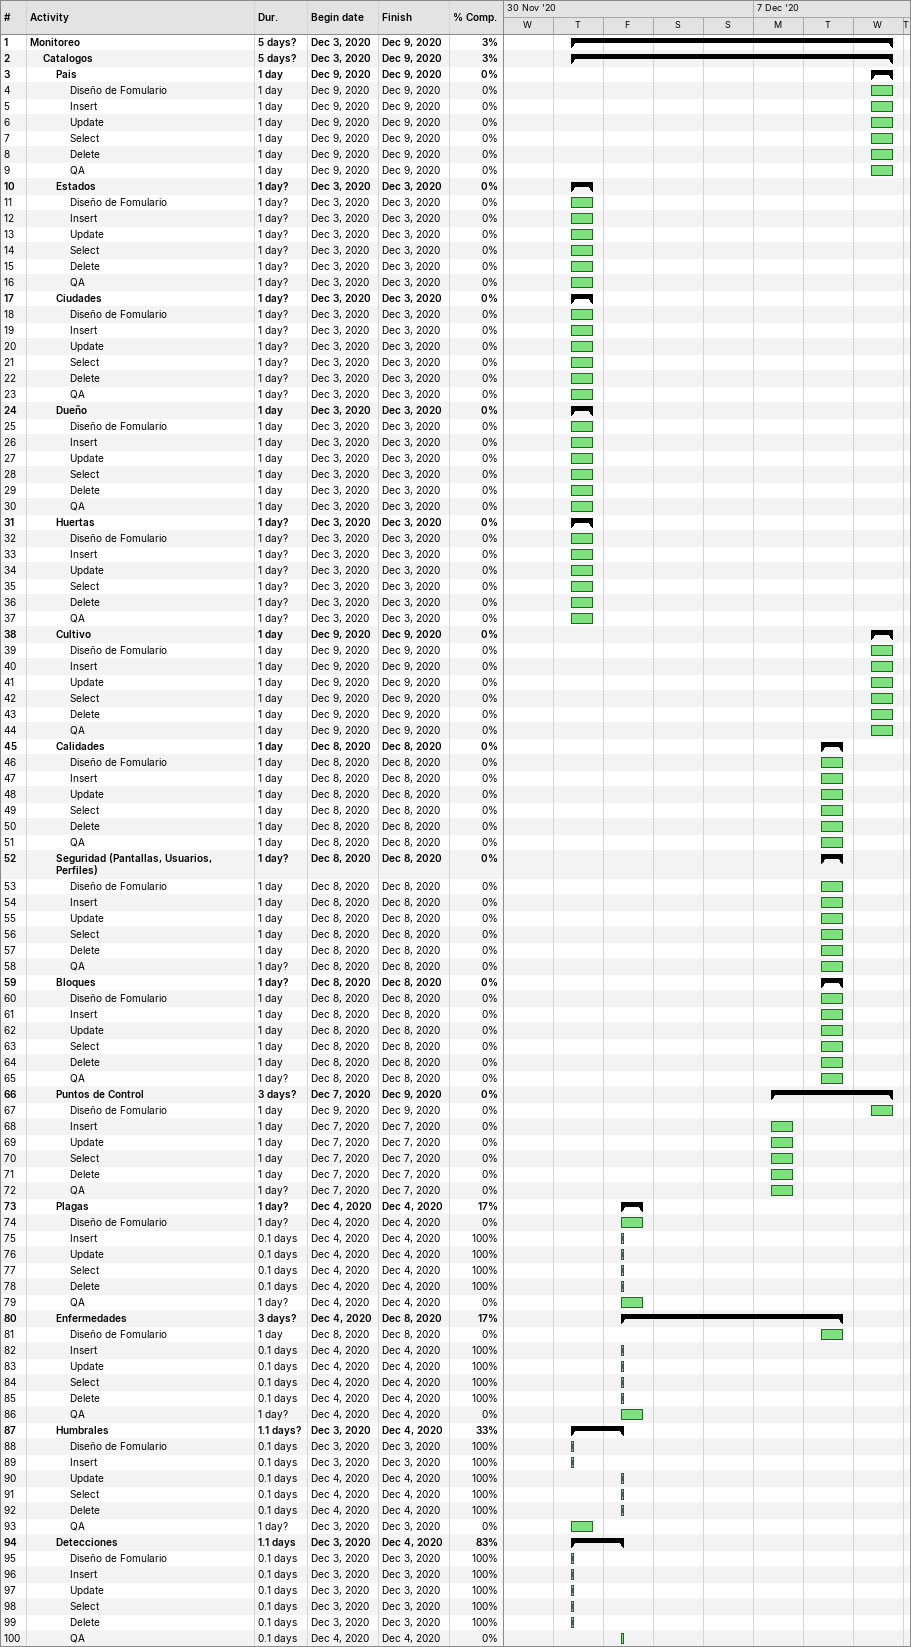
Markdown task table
| ID | Level | Task | Duration | Start | Finish | % complete |
|---|---|---|---|---|---|---|
| 1 | 1 | **Monitoreo** | 5d? | 2020-12-03 | 2020-12-09 | 3 |
| 2 | 2 | **Catalogos** | 5d? | 2020-12-03 | 2020-12-09 | 3 |
| 3 | 3 | **Pais** | 1d | 2020-12-09 | 2020-12-09 | 0 |
| 4 | 4 | Diseño de Fomulario | 1d | 2020-12-09 | 2020-12-09 | 0 |
| 5 | 4 | Insert | 1d | 2020-12-09 | 2020-12-09 | 0 |
| 6 | 4 | Update | 1d | 2020-12-09 | 2020-12-09 | 0 |
| 7 | 4 | Select | 1d | 2020-12-09 | 2020-12-09 | 0 |
| 8 | 4 | Delete | 1d | 2020-12-09 | 2020-12-09 | 0 |
| 9 | 4 | QA | 1d | 2020-12-09 | 2020-12-09 | 0 |
| 10 | 3 | **Estados** | 1d? | 2020-12-03 | 2020-12-03 | 0 |
| 11 | 4 | Diseño de Fomulario | 1d? | 2020-12-03 | 2020-12-03 | 0 |
| 12 | 4 | Insert | 1d? | 2020-12-03 | 2020-12-03 | 0 |
| 13 | 4 | Update | 1d? | 2020-12-03 | 2020-12-03 | 0 |
| 14 | 4 | Select | 1d? | 2020-12-03 | 2020-12-03 | 0 |
| 15 | 4 | Delete | 1d? | 2020-12-03 | 2020-12-03 | 0 |
| 16 | 4 | QA | 1d? | 2020-12-03 | 2020-12-03 | 0 |
| 17 | 3 | **Ciudades** | 1d? | 2020-12-03 | 2020-12-03 | 0 |
| 18 | 4 | Diseño de Fomulario | 1d? | 2020-12-03 | 2020-12-03 | 0 |
| 19 | 4 | Insert | 1d? | 2020-12-03 | 2020-12-03 | 0 |
| 20 | 4 | Update | 1d? | 2020-12-03 | 2020-12-03 | 0 |
| 21 | 4 | Select | 1d? | 2020-12-03 | 2020-12-03 | 0 |
| 22 | 4 | Delete | 1d? | 2020-12-03 | 2020-12-03 | 0 |
| 23 | 4 | QA | 1d? | 2020-12-03 | 2020-12-03 | 0 |
| 24 | 3 | **Dueño** | 1d | 2020-12-03 | 2020-12-03 | 0 |
| 25 | 4 | Diseño de Fomulario | 1d | 2020-12-03 | 2020-12-03 | 0 |
| 26 | 4 | Insert | 1d | 2020-12-03 | 2020-12-03 | 0 |
| 27 | 4 | Update | 1d | 2020-12-03 | 2020-12-03 | 0 |
| 28 | 4 | Select | 1d | 2020-12-03 | 2020-12-03 | 0 |
| 29 | 4 | Delete | 1d | 2020-12-03 | 2020-12-03 | 0 |
| 30 | 4 | QA | 1d | 2020-12-03 | 2020-12-03 | 0 |
| 31 | 3 | **Huertas** | 1d? | 2020-12-03 | 2020-12-03 | 0 |
| 32 | 4 | Diseño de Fomulario | 1d? | 2020-12-03 | 2020-12-03 | 0 |
| 33 | 4 | Insert | 1d? | 2020-12-03 | 2020-12-03 | 0 |
| 34 | 4 | Update | 1d? | 2020-12-03 | 2020-12-03 | 0 |
| 35 | 4 | Select | 1d? | 2020-12-03 | 2020-12-03 | 0 |
| 36 | 4 | Delete | 1d? | 2020-12-03 | 2020-12-03 | 0 |
| 37 | 4 | QA | 1d? | 2020-12-03 | 2020-12-03 | 0 |
| 38 | 3 | **Cultivo** | 1d | 2020-12-09 | 2020-12-09 | 0 |
| 39 | 4 | Diseño de Fomulario | 1d | 2020-12-09 | 2020-12-09 | 0 |
| 40 | 4 | Insert | 1d | 2020-12-09 | 2020-12-09 | 0 |
| 41 | 4 | Update | 1d | 2020-12-09 | 2020-12-09 | 0 |
| 42 | 4 | Select | 1d | 2020-12-09 | 2020-12-09 | 0 |
| 43 | 4 | Delete | 1d | 2020-12-09 | 2020-12-09 | 0 |
| 44 | 4 | QA | 1d | 2020-12-09 | 2020-12-09 | 0 |
| 45 | 3 | **Calidades** | 1d | 2020-12-08 | 2020-12-08 | 0 |
| 46 | 4 | Diseño de Fomulario | 1d | 2020-12-08 | 2020-12-08 | 0 |
| 47 | 4 | Insert | 1d | 2020-12-08 | 2020-12-08 | 0 |
| 48 | 4 | Update | 1d | 2020-12-08 | 2020-12-08 | 0 |
| 49 | 4 | Select | 1d | 2020-12-08 | 2020-12-08 | 0 |
| 50 | 4 | Delete | 1d | 2020-12-08 | 2020-12-08 | 0 |
| 51 | 4 | QA | 1d | 2020-12-08 | 2020-12-08 | 0 |
| 52 | 3 | **Seguridad (Pantallas, Usuarios, Perfiles)** | 1d? | 2020-12-08 | 2020-12-08 | 0 |
| 53 | 4 | Diseño de Fomulario | 1d | 2020-12-08 | 2020-12-08 | 0 |
| 54 | 4 | Insert | 1d | 2020-12-08 | 2020-12-08 | 0 |
| 55 | 4 | Update | 1d | 2020-12-08 | 2020-12-08 | 0 |
| 56 | 4 | Select | 1d | 2020-12-08 | 2020-12-08 | 0 |
| 57 | 4 | Delete | 1d | 2020-12-08 | 2020-12-08 | 0 |
| 58 | 4 | QA | 1d? | 2020-12-08 | 2020-12-08 | 0 |
| 59 | 3 | **Bloques** | 1d? | 2020-12-08 | 2020-12-08 | 0 |
| 60 | 4 | Diseño de Fomulario | 1d | 2020-12-08 | 2020-12-08 | 0 |
| 61 | 4 | Insert | 1d | 2020-12-08 | 2020-12-08 | 0 |
| 62 | 4 | Update | 1d | 2020-12-08 | 2020-12-08 | 0 |
| 63 | 4 | Select | 1d | 2020-12-08 | 2020-12-08 | 0 |
| 64 | 4 | Delete | 1d | 2020-12-08 | 2020-12-08 | 0 |
| 65 | 4 | QA | 1d? | 2020-12-08 | 2020-12-08 | 0 |
| 66 | 3 | **Puntos de Control** | 3d? | 2020-12-07 | 2020-12-09 | 0 |
| 67 | 4 | Diseño de Fomulario | 1d | 2020-12-09 | 2020-12-09 | 0 |
| 68 | 4 | Insert | 1d | 2020-12-07 | 2020-12-07 | 0 |
| 69 | 4 | Update | 1d | 2020-12-07 | 2020-12-07 | 0 |
| 70 | 4 | Select | 1d | 2020-12-07 | 2020-12-07 | 0 |
| 71 | 4 | Delete | 1d | 2020-12-07 | 2020-12-07 | 0 |
| 72 | 4 | QA | 1d? | 2020-12-07 | 2020-12-07 | 0 |
| 73 | 3 | **Plagas** | 1d? | 2020-12-04 | 2020-12-04 | 17 |
| 74 | 4 | Diseño de Fomulario | 1d? | 2020-12-04 | 2020-12-04 | 0 |
| 75 | 4 | Insert | 0.1d | 2020-12-04 | 2020-12-04 | 100 |
| 76 | 4 | Update | 0.1d | 2020-12-04 | 2020-12-04 | 100 |
| 77 | 4 | Select | 0.1d | 2020-12-04 | 2020-12-04 | 100 |
| 78 | 4 | Delete | 0.1d | 2020-12-04 | 2020-12-04 | 100 |
| 79 | 4 | QA | 1d? | 2020-12-04 | 2020-12-04 | 0 |
| 80 | 3 | **Enfermedades** | 3d? | 2020-12-04 | 2020-12-08 | 17 |
| 81 | 4 | Diseño de Fomulario | 1d | 2020-12-08 | 2020-12-08 | 0 |
| 82 | 4 | Insert | 0.1d | 2020-12-04 | 2020-12-04 | 100 |
| 83 | 4 | Update | 0.1d | 2020-12-04 | 2020-12-04 | 100 |
| 84 | 4 | Select | 0.1d | 2020-12-04 | 2020-12-04 | 100 |
| 85 | 4 | Delete | 0.1d | 2020-12-04 | 2020-12-04 | 100 |
| 86 | 4 | QA | 1d? | 2020-12-04 | 2020-12-04 | 0 |
| 87 | 3 | **Humbrales** | 1.1d? | 2020-12-03 | 2020-12-04 | 33 |
| 88 | 4 | Diseño de Fomulario | 0.1d | 2020-12-03 | 2020-12-03 | 100 |
| 89 | 4 | Insert | 0.1d | 2020-12-03 | 2020-12-03 | 100 |
| 90 | 4 | Update | 0.1d | 2020-12-04 | 2020-12-04 | 100 |
| 91 | 4 | Select | 0.1d | 2020-12-04 | 2020-12-04 | 100 |
| 92 | 4 | Delete | 0.1d | 2020-12-04 | 2020-12-04 | 100 |
| 93 | 4 | QA | 1d? | 2020-12-03 | 2020-12-03 | 0 |
| 94 | 3 | **Detecciones** | 1.1d | 2020-12-03 | 2020-12-04 | 83 |
| 95 | 4 | Diseño de Fomulario | 0.1d | 2020-12-03 | 2020-12-03 | 100 |
| 96 | 4 | Insert | 0.1d | 2020-12-03 | 2020-12-03 | 100 |
| 97 | 4 | Update | 0.1d | 2020-12-03 | 2020-12-03 | 100 |
| 98 | 4 | Select | 0.1d | 2020-12-03 | 2020-12-03 | 100 |
| 99 | 4 | Delete | 0.1d | 2020-12-03 | 2020-12-03 | 100 |
| 100 | 4 | QA | 0.1d | 2020-12-04 | 2020-12-04 | 0 |
